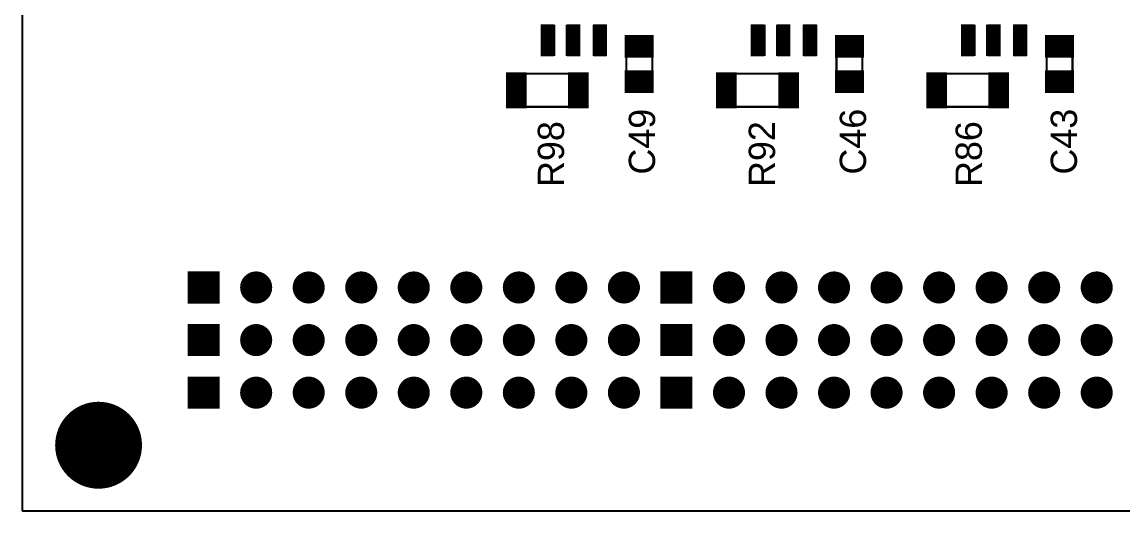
# Model space of a CAD drawing. Extents: x 25 to 880, y 8 to 306.
# Drawn here: x 541.2 to 607.7, y 131.4 to 160.9 of the extents above; entities that cross this region are included whole.
import ezdxf
from ezdxf.enums import TextEntityAlignment as Align

# ---------------------------------------------------------------- set-up
doc = ezdxf.new("R2010")
doc.units = 0
doc.header["$MEASUREMENT"] = 0
for name, color, linetype in [('BOARD', 7, 'Continuous'), ('BOT', 7, 'Continuous'), ('BOT_ASY', 7, 'Continuous')]:
    doc.layers.add(name, color=color, linetype=linetype)

msp = doc.modelspace()

# ---------------------------------------------------------------- linework, layer by layer
at = {"layer": 'BOARD'}
msp.add_lwpolyline([(541.2, 131.4125), (832.3475, 131.4125), (832.3475, 260), (541.2, 260)], close=True, dxfattribs=at)
at = {"layer": 'BOT', "const_width": 0.125}
for points in [[(572.6062, 158.925), (573.2937, 158.925), (573.2937, 160.7375), (572.6062, 160.7375)], [(574.1937, 158.925), (574.8812, 158.925), (574.8812, 160.7375), (574.1937, 160.7375)], [(575.7812, 158.925), (576.4687, 158.925), (576.4687, 160.7375), (575.7812, 160.7375)], [(585.3062, 158.925), (585.9937, 158.925), (585.9937, 160.7375), (585.3062, 160.7375)], [(586.8937, 158.925), (587.5812, 158.925), (587.5812, 160.7375), (586.8937, 160.7375)], [(588.4812, 158.925), (589.1687, 158.925), (589.1687, 160.7375), (588.4812, 160.7375)], [(598.0062, 158.925), (598.6937, 158.925), (598.6937, 160.7375), (598.0062, 160.7375)], [(599.5937, 158.925), (600.2812, 158.925), (600.2812, 160.7375), (599.5937, 160.7375)], [(601.1812, 158.925), (601.8687, 158.925), (601.8687, 160.7375), (601.1812, 160.7375)], [(577.6937, 158.8375), (579.3187, 158.8375), (579.3187, 160.0875), (577.6937, 160.0875)], [(590.3937, 158.8375), (592.0187, 158.8375), (592.0187, 160.0875), (590.3937, 160.0875)], [(603.0937, 158.8375), (604.7187, 158.8375), (604.7187, 160.0875), (603.0937, 160.0875)], [(570.5125, 155.7812), (571.6375, 155.7812), (571.6375, 157.8437), (570.5125, 157.8437)], [(574.2625, 155.7812), (575.3875, 155.7812), (575.3875, 157.8437), (574.2625, 157.8437)], [(577.6937, 156.7125), (579.3187, 156.7125), (579.3187, 157.9625), (577.6937, 157.9625)], [(583.2125, 155.7812), (584.3375, 155.7812), (584.3375, 157.8437), (583.2125, 157.8437)], [(586.9625, 155.7812), (588.0875, 155.7812), (588.0875, 157.8437), (586.9625, 157.8437)], [(590.3937, 156.7125), (592.0187, 156.7125), (592.0187, 157.9625), (590.3937, 157.9625)], [(595.9125, 155.7812), (597.0375, 155.7812), (597.0375, 157.8437), (595.9125, 157.8437)], [(599.6625, 155.7812), (600.7875, 155.7812), (600.7875, 157.8437), (599.6625, 157.8437)], [(603.0937, 156.7125), (604.7187, 156.7125), (604.7187, 157.9625), (603.0937, 157.9625)], [(551.27, 144), (553.0825, 144), (553.0825, 145.8125), (551.27, 145.8125)], [(579.845, 144), (581.6575, 144), (581.6575, 145.8125), (579.845, 145.8125)], [(551.27, 140.825), (553.0825, 140.825), (553.0825, 142.6375), (551.27, 142.6375)], [(579.845, 140.825), (581.6575, 140.825), (581.6575, 142.6375), (579.845, 142.6375)], [(551.27, 137.65), (553.0825, 137.65), (553.0825, 139.4625), (551.27, 139.4625)], [(579.845, 137.65), (581.6575, 137.65), (581.6575, 139.4625), (579.845, 139.4625)]]:
    msp.add_lwpolyline(points, close=True, dxfattribs=at)
for points in [[(572.675, 158.925), (572.675, 160.7375)], [(572.8, 158.925), (572.8, 160.7375)], [(572.925, 158.925), (572.925, 160.7375)], [(573.05, 158.925), (573.05, 160.7375)], [(573.175, 158.925), (573.175, 160.7375)], [(574.3, 158.925), (574.3, 160.7375)], [(574.425, 158.925), (574.425, 160.7375)], [(574.55, 158.925), (574.55, 160.7375)], [(574.675, 158.925), (574.675, 160.7375)], [(574.8, 158.925), (574.8, 160.7375)], [(575.8, 158.925), (575.8, 160.7375)], [(575.925, 158.925), (575.925, 160.7375)], [(576.05, 158.925), (576.05, 160.7375)], [(576.175, 158.925), (576.175, 160.7375)], [(576.3, 158.925), (576.3, 160.7375)], [(576.425, 158.925), (576.425, 160.7375)], [(585.425, 158.925), (585.425, 160.7375)], [(585.55, 158.925), (585.55, 160.7375)], [(585.675, 158.925), (585.675, 160.7375)], [(585.8, 158.925), (585.8, 160.7375)], [(585.925, 158.925), (585.925, 160.7375)], [(586.925, 158.925), (586.925, 160.7375)], [(587.05, 158.925), (587.05, 160.7375)], [(587.175, 158.925), (587.175, 160.7375)], [(587.3, 158.925), (587.3, 160.7375)], [(587.425, 158.925), (587.425, 160.7375)], [(587.55, 158.925), (587.55, 160.7375)], [(588.55, 158.925), (588.55, 160.7375)], [(588.675, 158.925), (588.675, 160.7375)], [(588.8, 158.925), (588.8, 160.7375)], [(588.925, 158.925), (588.925, 160.7375)], [(589.05, 158.925), (589.05, 160.7375)], [(598.05, 158.925), (598.05, 160.7375)], [(598.175, 158.925), (598.175, 160.7375)], [(598.3, 158.925), (598.3, 160.7375)], [(598.425, 158.925), (598.425, 160.7375)], [(598.55, 158.925), (598.55, 160.7375)], [(598.675, 158.925), (598.675, 160.7375)], [(599.675, 158.925), (599.675, 160.7375)], [(599.8, 158.925), (599.8, 160.7375)], [(599.925, 158.925), (599.925, 160.7375)], [(600.05, 158.925), (600.05, 160.7375)], [(600.175, 158.925), (600.175, 160.7375)], [(601.3, 158.925), (601.3, 160.7375)], [(601.425, 158.925), (601.425, 160.7375)], [(601.55, 158.925), (601.55, 160.7375)], [(601.675, 158.925), (601.675, 160.7375)], [(601.8, 158.925), (601.8, 160.7375)], [(577.8, 158.8375), (577.8, 160.0875)], [(577.925, 158.8375), (577.925, 160.0875)], [(578.05, 158.8375), (578.05, 160.0875)], [(578.175, 158.8375), (578.175, 160.0875)], [(578.3, 158.8375), (578.3, 160.0875)], [(578.425, 158.8375), (578.425, 160.0875)], [(578.55, 158.8375), (578.55, 160.0875)], [(578.675, 158.8375), (578.675, 160.0875)], [(578.8, 158.8375), (578.8, 160.0875)], [(578.925, 158.8375), (578.925, 160.0875)], [(579.05, 158.8375), (579.05, 160.0875)], [(579.175, 158.8375), (579.175, 160.0875)], [(579.3, 158.8375), (579.3, 160.0875)], [(590.425, 158.8375), (590.425, 160.0875)], [(590.55, 158.8375), (590.55, 160.0875)], [(590.675, 158.8375), (590.675, 160.0875)], [(590.8, 158.8375), (590.8, 160.0875)], [(590.925, 158.8375), (590.925, 160.0875)], [(591.05, 158.8375), (591.05, 160.0875)], [(591.175, 158.8375), (591.175, 160.0875)], [(591.3, 158.8375), (591.3, 160.0875)], [(591.425, 158.8375), (591.425, 160.0875)], [(591.55, 158.8375), (591.55, 160.0875)], [(591.675, 158.8375), (591.675, 160.0875)], [(591.8, 158.8375), (591.8, 160.0875)], [(591.925, 158.8375), (591.925, 160.0875)], [(603.175, 158.8375), (603.175, 160.0875)], [(603.3, 158.8375), (603.3, 160.0875)], [(603.425, 158.8375), (603.425, 160.0875)], [(603.55, 158.8375), (603.55, 160.0875)], [(603.675, 158.8375), (603.675, 160.0875)], [(603.8, 158.8375), (603.8, 160.0875)], [(603.925, 158.8375), (603.925, 160.0875)], [(604.05, 158.8375), (604.05, 160.0875)], [(604.175, 158.8375), (604.175, 160.0875)], [(604.3, 158.8375), (604.3, 160.0875)], [(604.425, 158.8375), (604.425, 160.0875)], [(604.55, 158.8375), (604.55, 160.0875)], [(604.675, 158.8375), (604.675, 160.0875)], [(570.55, 155.7812), (570.55, 157.8437)], [(570.675, 155.7812), (570.675, 157.8437)], [(570.8, 155.7812), (570.8, 157.8437)], [(570.925, 155.7812), (570.925, 157.8437)], [(571.05, 155.7812), (571.05, 157.8437)], [(571.175, 155.7812), (571.175, 157.8437)], [(571.3, 155.7812), (571.3, 157.8437)], [(571.425, 155.7812), (571.425, 157.8437)], [(571.55, 155.7812), (571.55, 157.8437)], [(574.3, 155.7812), (574.3, 157.8437)], [(574.425, 155.7812), (574.425, 157.8437)], [(574.55, 155.7812), (574.55, 157.8437)], [(574.675, 155.7812), (574.675, 157.8437)], [(574.8, 155.7812), (574.8, 157.8437)], [(574.925, 155.7812), (574.925, 157.8437)], [(575.05, 155.7812), (575.05, 157.8437)], [(575.175, 155.7812), (575.175, 157.8437)], [(575.3, 155.7812), (575.3, 157.8437)], [(577.8, 156.7125), (577.8, 157.9625)], [(577.925, 156.7125), (577.925, 157.9625)], [(578.05, 156.7125), (578.05, 157.9625)], [(578.175, 156.7125), (578.175, 157.9625)], [(578.3, 156.7125), (578.3, 157.9625)], [(578.425, 156.7125), (578.425, 157.9625)], [(578.55, 156.7125), (578.55, 157.9625)], [(578.675, 156.7125), (578.675, 157.9625)], [(578.8, 156.7125), (578.8, 157.9625)], [(578.925, 156.7125), (578.925, 157.9625)], [(579.05, 156.7125), (579.05, 157.9625)], [(579.175, 156.7125), (579.175, 157.9625)], [(579.3, 156.7125), (579.3, 157.9625)], [(583.3, 155.7812), (583.3, 157.8437)], [(583.425, 155.7812), (583.425, 157.8437)], [(583.55, 155.7812), (583.55, 157.8437)], [(583.675, 155.7812), (583.675, 157.8437)], [(583.8, 155.7812), (583.8, 157.8437)], [(583.925, 155.7812), (583.925, 157.8437)], [(584.05, 155.7812), (584.05, 157.8437)], [(584.175, 155.7812), (584.175, 157.8437)], [(584.3, 155.7812), (584.3, 157.8437)], [(587.05, 155.7812), (587.05, 157.8437)], [(587.175, 155.7812), (587.175, 157.8437)], [(587.3, 155.7812), (587.3, 157.8437)], [(587.425, 155.7812), (587.425, 157.8437)], [(587.55, 155.7812), (587.55, 157.8437)], [(587.675, 155.7812), (587.675, 157.8437)], [(587.8, 155.7812), (587.8, 157.8437)], [(587.925, 155.7812), (587.925, 157.8437)], [(588.05, 155.7812), (588.05, 157.8437)], [(590.425, 156.7125), (590.425, 157.9625)], [(590.55, 156.7125), (590.55, 157.9625)], [(590.675, 156.7125), (590.675, 157.9625)], [(590.8, 156.7125), (590.8, 157.9625)], [(590.925, 156.7125), (590.925, 157.9625)], [(591.05, 156.7125), (591.05, 157.9625)], [(591.175, 156.7125), (591.175, 157.9625)], [(591.3, 156.7125), (591.3, 157.9625)], [(591.425, 156.7125), (591.425, 157.9625)], [(591.55, 156.7125), (591.55, 157.9625)], [(591.675, 156.7125), (591.675, 157.9625)], [(591.8, 156.7125), (591.8, 157.9625)], [(591.925, 156.7125), (591.925, 157.9625)], [(595.925, 155.7812), (595.925, 157.8437)], [(596.05, 155.7812), (596.05, 157.8437)], [(596.175, 155.7812), (596.175, 157.8437)], [(596.3, 155.7812), (596.3, 157.8437)], [(596.425, 155.7812), (596.425, 157.8437)], [(596.55, 155.7812), (596.55, 157.8437)], [(596.675, 155.7812), (596.675, 157.8437)], [(596.8, 155.7812), (596.8, 157.8437)], [(596.925, 155.7812), (596.925, 157.8437)], [(599.675, 155.7812), (599.675, 157.8437)], [(599.8, 155.7812), (599.8, 157.8437)], [(599.925, 155.7812), (599.925, 157.8437)], [(600.05, 155.7812), (600.05, 157.8437)], [(600.175, 155.7812), (600.175, 157.8437)], [(600.3, 155.7812), (600.3, 157.8437)], [(600.425, 155.7812), (600.425, 157.8437)], [(600.55, 155.7812), (600.55, 157.8437)], [(600.675, 155.7812), (600.675, 157.8437)], [(603.175, 156.7125), (603.175, 157.9625)], [(603.3, 156.7125), (603.3, 157.9625)], [(603.425, 156.7125), (603.425, 157.9625)], [(603.55, 156.7125), (603.55, 157.9625)], [(603.675, 156.7125), (603.675, 157.9625)], [(603.8, 156.7125), (603.8, 157.9625)], [(603.925, 156.7125), (603.925, 157.9625)], [(604.05, 156.7125), (604.05, 157.9625)], [(604.175, 156.7125), (604.175, 157.9625)], [(604.3, 156.7125), (604.3, 157.9625)], [(604.425, 156.7125), (604.425, 157.9625)], [(604.55, 156.7125), (604.55, 157.9625)], [(604.675, 156.7125), (604.675, 157.9625)], [(551.35, 144), (551.35, 145.8125)], [(551.475, 144), (551.475, 145.8125)], [(551.6, 144), (551.6, 145.8125)], [(551.725, 144), (551.725, 145.8125)], [(551.85, 144), (551.85, 145.8125)], [(551.975, 144), (551.975, 145.8125)], [(552.1, 144), (552.1, 145.8125)], [(552.225, 144), (552.225, 145.8125)], [(552.35, 144), (552.35, 145.8125)], [(552.475, 144), (552.475, 145.8125)], [(552.6, 144), (552.6, 145.8125)], [(552.725, 144), (552.725, 145.8125)], [(552.85, 144), (552.85, 145.8125)], [(552.975, 144), (552.975, 145.8125)], [(554.85, 144.1512), (554.85, 145.6612)], [(554.975, 144.0825), (554.975, 145.73)], [(555.1, 144.0362), (555.1, 145.7762)], [(555.225, 144.01), (555.225, 145.8025)], [(555.35, 144.0012), (555.35, 145.8113)], [(555.475, 144.0087), (555.475, 145.8037)], [(555.6, 144.035), (555.6, 145.7775)], [(555.725, 144.0813), (555.725, 145.7312)], [(555.85, 144.15), (555.85, 145.6625)], [(558.1, 144.1075), (558.1, 145.705)], [(558.225, 144.0525), (558.225, 145.76)], [(558.35, 144.0175), (558.35, 145.795)], [(558.475, 144.0025), (558.475, 145.81)], [(558.6, 144.0037), (558.6, 145.8087)], [(558.725, 144.0225), (558.725, 145.79)], [(558.85, 144.06), (558.85, 145.7525)], [(558.975, 144.12), (558.975, 145.6925)], [(561.225, 144.1362), (561.225, 145.6763)], [(561.35, 144.0712), (561.35, 145.7412)], [(561.475, 144.0287), (561.475, 145.7838)], [(561.6, 144.0062), (561.6, 145.8062)], [(561.725, 144.0012), (561.725, 145.8113)], [(561.85, 144.0125), (561.85, 145.8)], [(561.975, 144.0425), (561.975, 145.77)], [(562.1, 144.0925), (562.1, 145.72)], [(564.475, 144.0937), (564.475, 145.7188)], [(564.6, 144.0437), (564.6, 145.7688)], [(564.725, 144.0137), (564.725, 145.7987)], [(564.85, 144.0012), (564.85, 145.8113)], [(564.975, 144.0062), (564.975, 145.8062)], [(565.1, 144.0287), (565.1, 145.7838)], [(565.225, 144.07), (565.225, 145.7425)], [(565.35, 144.1337), (565.35, 145.6787)], [(567.6, 144.1212), (567.6, 145.6912)], [(567.725, 144.0613), (567.725, 145.7512)], [(567.85, 144.0237), (567.85, 145.7887)], [(567.975, 144.0037), (567.975, 145.8087)], [(568.1, 144.0025), (568.1, 145.81)], [(568.225, 144.0175), (568.225, 145.795)], [(568.35, 144.0512), (568.35, 145.7612)], [(568.475, 144.1062), (568.475, 145.7063)], [(570.725, 144.1512), (570.725, 145.6612)], [(570.85, 144.0825), (570.85, 145.73)], [(570.975, 144.0362), (570.975, 145.7762)], [(571.1, 144.01), (571.1, 145.8025)], [(571.225, 144.0012), (571.225, 145.8113)], [(571.35, 144.0087), (571.35, 145.8037)], [(571.475, 144.035), (571.475, 145.7775)], [(571.6, 144.0813), (571.6, 145.7312)], [(571.725, 144.15), (571.725, 145.6625)], [(573.975, 144.1075), (573.975, 145.705)], [(574.1, 144.0525), (574.1, 145.76)], [(574.225, 144.0175), (574.225, 145.795)], [(574.35, 144.0025), (574.35, 145.81)], [(574.475, 144.0037), (574.475, 145.8087)], [(574.6, 144.0225), (574.6, 145.79)], [(574.725, 144.06), (574.725, 145.7525)], [(574.85, 144.12), (574.85, 145.6925)], [(577.1, 144.1362), (577.1, 145.6763)], [(577.225, 144.0712), (577.225, 145.7412)], [(577.35, 144.0287), (577.35, 145.7838)], [(577.475, 144.0062), (577.475, 145.8062)], [(577.6, 144.0012), (577.6, 145.8113)], [(577.725, 144.0125), (577.725, 145.8)], [(577.85, 144.0425), (577.85, 145.77)], [(577.975, 144.0925), (577.975, 145.72)], [(579.85, 144), (579.85, 145.8125)], [(579.975, 144), (579.975, 145.8125)], [(580.1, 144), (580.1, 145.8125)], [(580.225, 144), (580.225, 145.8125)], [(580.35, 144), (580.35, 145.8125)], [(580.475, 144), (580.475, 145.8125)], [(580.6, 144), (580.6, 145.8125)], [(580.725, 144), (580.725, 145.8125)], [(580.85, 144), (580.85, 145.8125)], [(580.975, 144), (580.975, 145.8125)], [(581.1, 144), (581.1, 145.8125)], [(581.225, 144), (581.225, 145.8125)], [(581.35, 144), (581.35, 145.8125)], [(581.475, 144), (581.475, 145.8125)], [(581.6, 144), (581.6, 145.8125)], [(583.475, 144.1212), (583.475, 145.6912)], [(583.6, 144.0613), (583.6, 145.7512)], [(583.725, 144.0237), (583.725, 145.7887)], [(583.85, 144.0037), (583.85, 145.8087)], [(583.975, 144.0025), (583.975, 145.81)], [(584.1, 144.0175), (584.1, 145.795)], [(584.225, 144.0512), (584.225, 145.7612)], [(584.35, 144.1062), (584.35, 145.7063)], [(586.6, 144.1512), (586.6, 145.6612)], [(586.725, 144.0825), (586.725, 145.73)], [(586.85, 144.0362), (586.85, 145.7762)], [(586.975, 144.01), (586.975, 145.8025)], [(587.1, 144.0012), (587.1, 145.8113)], [(587.225, 144.0087), (587.225, 145.8037)], [(587.35, 144.035), (587.35, 145.7775)], [(587.475, 144.0813), (587.475, 145.7312)], [(587.6, 144.15), (587.6, 145.6625)], [(589.85, 144.1075), (589.85, 145.705)], [(589.975, 144.0525), (589.975, 145.76)], [(590.1, 144.0175), (590.1, 145.795)], [(590.225, 144.0025), (590.225, 145.81)], [(590.35, 144.0037), (590.35, 145.8087)], [(590.475, 144.0225), (590.475, 145.79)], [(590.6, 144.06), (590.6, 145.7525)], [(590.725, 144.12), (590.725, 145.6925)], [(592.975, 144.1362), (592.975, 145.6763)], [(593.1, 144.0712), (593.1, 145.7412)], [(593.225, 144.0287), (593.225, 145.7838)], [(593.35, 144.0062), (593.35, 145.8062)], [(593.475, 144.0012), (593.475, 145.8113)], [(593.6, 144.0125), (593.6, 145.8)], [(593.725, 144.0425), (593.725, 145.77)], [(593.85, 144.0925), (593.85, 145.72)], [(596.225, 144.0937), (596.225, 145.7188)], [(596.35, 144.0437), (596.35, 145.7688)], [(596.475, 144.0137), (596.475, 145.7987)], [(596.6, 144.0012), (596.6, 145.8113)], [(596.725, 144.0062), (596.725, 145.8062)], [(596.85, 144.0287), (596.85, 145.7838)], [(596.975, 144.07), (596.975, 145.7425)], [(597.1, 144.1337), (597.1, 145.6787)], [(599.35, 144.1212), (599.35, 145.6912)], [(599.475, 144.0613), (599.475, 145.7512)], [(599.6, 144.0237), (599.6, 145.7887)], [(599.725, 144.0037), (599.725, 145.8087)], [(599.85, 144.0025), (599.85, 145.81)], [(599.975, 144.0175), (599.975, 145.795)], [(600.1, 144.0512), (600.1, 145.7612)], [(600.225, 144.1062), (600.225, 145.7063)], [(602.475, 144.1512), (602.475, 145.6612)], [(602.6, 144.0825), (602.6, 145.73)], [(602.725, 144.0362), (602.725, 145.7762)], [(602.85, 144.01), (602.85, 145.8025)], [(602.975, 144.0012), (602.975, 145.8113)], [(603.1, 144.0087), (603.1, 145.8037)], [(603.225, 144.035), (603.225, 145.7775)], [(603.35, 144.0813), (603.35, 145.7312)], [(603.475, 144.15), (603.475, 145.6625)], [(605.725, 144.1075), (605.725, 145.705)], [(605.85, 144.0525), (605.85, 145.76)], [(605.975, 144.0175), (605.975, 145.795)], [(606.1, 144.0025), (606.1, 145.81)], [(606.225, 144.0037), (606.225, 145.8087)], [(606.35, 144.0225), (606.35, 145.79)], [(606.475, 144.06), (606.475, 145.7525)], [(606.6, 144.12), (606.6, 145.6925)], [(554.475, 144.6762), (554.475, 145.1362)], [(554.6, 144.4), (554.6, 145.4125)], [(554.725, 144.2512), (554.725, 145.5613)], [(555.975, 144.25), (555.975, 145.5625)], [(556.1, 144.3963), (556.1, 145.4162)], [(556.225, 144.6662), (556.225, 145.1462)], [(557.725, 144.4837), (557.725, 145.3287)], [(557.85, 144.3037), (557.85, 145.5087)], [(557.975, 144.1875), (557.975, 145.625)], [(559.1, 144.205), (559.1, 145.6075)], [(559.225, 144.33), (559.225, 145.4825)], [(559.35, 144.5287), (559.35, 145.2837)], [(560.85, 144.5962), (560.85, 145.2162)], [(560.975, 144.365), (560.975, 145.4475)], [(561.1, 144.2287), (561.1, 145.5837)], [(562.225, 144.1675), (562.225, 145.645)], [(562.35, 144.2737), (562.35, 145.5387)], [(562.475, 144.435), (562.475, 145.3775)], [(562.6, 144.79), (562.6, 145.0225)], [(563.975, 144.8113), (563.975, 145.0012)], [(564.1, 144.4387), (564.1, 145.3737)], [(564.225, 144.2763), (564.225, 145.5362)], [(564.35, 144.1687), (564.35, 145.6438)], [(565.475, 144.2262), (565.475, 145.5862)], [(565.6, 144.3612), (565.6, 145.4512)], [(565.725, 144.5888), (565.725, 145.2237)], [(567.225, 144.535), (567.225, 145.2775)], [(567.35, 144.3325), (567.35, 145.48)], [(567.475, 144.2075), (567.475, 145.605)], [(568.6, 144.1863), (568.6, 145.6262)], [(568.725, 144.3013), (568.725, 145.5112)], [(568.85, 144.4787), (568.85, 145.3338)], [(570.35, 144.6762), (570.35, 145.1362)], [(570.475, 144.4), (570.475, 145.4125)], [(570.6, 144.2512), (570.6, 145.5613)], [(571.85, 144.25), (571.85, 145.5625)], [(571.975, 144.3963), (571.975, 145.4162)], [(572.1, 144.6662), (572.1, 145.1462)], [(573.6, 144.4837), (573.6, 145.3287)], [(573.725, 144.3037), (573.725, 145.5087)], [(573.85, 144.1875), (573.85, 145.625)], [(574.975, 144.205), (574.975, 145.6075)], [(575.1, 144.33), (575.1, 145.4825)], [(575.225, 144.5287), (575.225, 145.2837)], [(576.725, 144.5962), (576.725, 145.2162)], [(576.85, 144.365), (576.85, 145.4475)], [(576.975, 144.2287), (576.975, 145.5837)], [(578.1, 144.1675), (578.1, 145.645)], [(578.225, 144.2737), (578.225, 145.5387)], [(578.35, 144.435), (578.35, 145.3775)], [(578.475, 144.79), (578.475, 145.0225)], [(583.1, 144.535), (583.1, 145.2775)], [(583.225, 144.3325), (583.225, 145.48)], [(583.35, 144.2075), (583.35, 145.605)], [(584.475, 144.1863), (584.475, 145.6262)], [(584.6, 144.3013), (584.6, 145.5112)], [(584.725, 144.4787), (584.725, 145.3338)], [(586.225, 144.6762), (586.225, 145.1362)], [(586.35, 144.4), (586.35, 145.4125)], [(586.475, 144.2512), (586.475, 145.5613)], [(587.725, 144.25), (587.725, 145.5625)], [(587.85, 144.3963), (587.85, 145.4162)], [(587.975, 144.6662), (587.975, 145.1462)], [(589.475, 144.4837), (589.475, 145.3287)], [(589.6, 144.3037), (589.6, 145.5087)], [(589.725, 144.1875), (589.725, 145.625)], [(590.85, 144.205), (590.85, 145.6075)], [(590.975, 144.33), (590.975, 145.4825)], [(591.1, 144.5287), (591.1, 145.2837)], [(592.6, 144.5962), (592.6, 145.2162)], [(592.725, 144.365), (592.725, 145.4475)], [(592.85, 144.2287), (592.85, 145.5837)], [(593.975, 144.1675), (593.975, 145.645)], [(594.1, 144.2737), (594.1, 145.5387)], [(594.225, 144.435), (594.225, 145.3775)], [(594.35, 144.79), (594.35, 145.0225)], [(595.725, 144.8113), (595.725, 145.0012)], [(595.85, 144.4387), (595.85, 145.3737)], [(595.975, 144.2763), (595.975, 145.5362)], [(596.1, 144.1687), (596.1, 145.6438)], [(597.225, 144.2262), (597.225, 145.5862)], [(597.35, 144.3612), (597.35, 145.4512)], [(597.475, 144.5888), (597.475, 145.2237)], [(598.975, 144.535), (598.975, 145.2775)], [(599.1, 144.3325), (599.1, 145.48)], [(599.225, 144.2075), (599.225, 145.605)], [(600.35, 144.1863), (600.35, 145.6262)], [(600.475, 144.3013), (600.475, 145.5112)], [(600.6, 144.4787), (600.6, 145.3338)], [(602.1, 144.6762), (602.1, 145.1362)], [(602.225, 144.4), (602.225, 145.4125)], [(602.35, 144.2512), (602.35, 145.5613)], [(603.6, 144.25), (603.6, 145.5625)], [(603.725, 144.3963), (603.725, 145.4162)], [(603.85, 144.6662), (603.85, 145.1462)], [(605.35, 144.4837), (605.35, 145.3287)], [(605.475, 144.3037), (605.475, 145.5087)], [(605.6, 144.1875), (605.6, 145.625)], [(606.725, 144.205), (606.725, 145.6075)], [(606.85, 144.33), (606.85, 145.4825)], [(606.975, 144.5287), (606.975, 145.2837)], [(551.35, 140.825), (551.35, 142.6375)], [(551.475, 140.825), (551.475, 142.6375)], [(551.6, 140.825), (551.6, 142.6375)], [(551.725, 140.825), (551.725, 142.6375)], [(551.85, 140.825), (551.85, 142.6375)], [(551.975, 140.825), (551.975, 142.6375)], [(552.1, 140.825), (552.1, 142.6375)], [(552.225, 140.825), (552.225, 142.6375)], [(552.35, 140.825), (552.35, 142.6375)], [(552.475, 140.825), (552.475, 142.6375)], [(552.6, 140.825), (552.6, 142.6375)], [(552.725, 140.825), (552.725, 142.6375)], [(552.85, 140.825), (552.85, 142.6375)], [(552.975, 140.825), (552.975, 142.6375)], [(554.725, 141.0762), (554.725, 142.3862)], [(554.85, 140.9762), (554.85, 142.4862)], [(554.975, 140.9075), (554.975, 142.555)], [(555.1, 140.8612), (555.1, 142.6012)], [(555.225, 140.835), (555.225, 142.6275)], [(555.35, 140.8262), (555.35, 142.6362)], [(555.475, 140.8338), (555.475, 142.6287)], [(555.6, 140.86), (555.6, 142.6025)], [(555.725, 140.9062), (555.725, 142.5563)], [(555.85, 140.975), (555.85, 142.4875)], [(555.975, 141.075), (555.975, 142.3875)], [(557.85, 141.1287), (557.85, 142.3337)], [(557.975, 141.0125), (557.975, 142.45)], [(558.1, 140.9325), (558.1, 142.53)], [(558.225, 140.8775), (558.225, 142.585)], [(558.35, 140.8425), (558.35, 142.62)], [(558.475, 140.8275), (558.475, 142.635)], [(558.6, 140.8287), (558.6, 142.6337)], [(558.725, 140.8475), (558.725, 142.615)], [(558.85, 140.885), (558.85, 142.5775)], [(558.975, 140.945), (558.975, 142.5175)], [(559.1, 141.03), (559.1, 142.4325)], [(561.1, 141.0537), (561.1, 142.4087)], [(561.225, 140.9612), (561.225, 142.5012)], [(561.35, 140.8962), (561.35, 142.5662)], [(561.475, 140.8537), (561.475, 142.6087)], [(561.6, 140.8313), (561.6, 142.6312)], [(561.725, 140.8262), (561.725, 142.6362)], [(561.85, 140.8375), (561.85, 142.625)], [(561.975, 140.8675), (561.975, 142.595)], [(562.1, 140.9175), (562.1, 142.545)], [(562.225, 140.9925), (562.225, 142.47)], [(562.35, 141.0987), (562.35, 142.3638)], [(564.225, 141.1012), (564.225, 142.3612)], [(564.35, 140.9938), (564.35, 142.4688)], [(564.475, 140.9187), (564.475, 142.5437)], [(564.6, 140.8688), (564.6, 142.5938)], [(564.725, 140.8388), (564.725, 142.6238)], [(564.85, 140.8262), (564.85, 142.6362)], [(564.975, 140.8313), (564.975, 142.6312)], [(565.1, 140.8537), (565.1, 142.6087)], [(565.225, 140.895), (565.225, 142.5675)], [(565.35, 140.9588), (565.35, 142.5037)], [(565.475, 141.0513), (565.475, 142.4112)], [(567.475, 141.0325), (567.475, 142.43)], [(567.6, 140.9462), (567.6, 142.5162)], [(567.725, 140.8862), (567.725, 142.5762)], [(567.85, 140.8487), (567.85, 142.6138)], [(567.975, 140.8287), (567.975, 142.6337)], [(568.1, 140.8275), (568.1, 142.635)], [(568.225, 140.8425), (568.225, 142.62)], [(568.35, 140.8762), (568.35, 142.5862)], [(568.475, 140.9312), (568.475, 142.5312)], [(568.6, 141.0112), (568.6, 142.4512)], [(568.725, 141.1262), (568.725, 142.3362)], [(570.6, 141.0762), (570.6, 142.3862)], [(570.725, 140.9762), (570.725, 142.4862)], [(570.85, 140.9075), (570.85, 142.555)], [(570.975, 140.8612), (570.975, 142.6012)], [(571.1, 140.835), (571.1, 142.6275)], [(571.225, 140.8262), (571.225, 142.6362)], [(571.35, 140.8338), (571.35, 142.6287)], [(571.475, 140.86), (571.475, 142.6025)], [(571.6, 140.9062), (571.6, 142.5563)], [(571.725, 140.975), (571.725, 142.4875)], [(571.85, 141.075), (571.85, 142.3875)], [(573.725, 141.1287), (573.725, 142.3337)], [(573.85, 141.0125), (573.85, 142.45)], [(573.975, 140.9325), (573.975, 142.53)], [(574.1, 140.8775), (574.1, 142.585)], [(574.225, 140.8425), (574.225, 142.62)], [(574.35, 140.8275), (574.35, 142.635)], [(574.475, 140.8287), (574.475, 142.6337)], [(574.6, 140.8475), (574.6, 142.615)], [(574.725, 140.885), (574.725, 142.5775)], [(574.85, 140.945), (574.85, 142.5175)], [(574.975, 141.03), (574.975, 142.4325)], [(576.975, 141.0537), (576.975, 142.4087)], [(577.1, 140.9612), (577.1, 142.5012)], [(577.225, 140.8962), (577.225, 142.5662)], [(577.35, 140.8537), (577.35, 142.6087)], [(577.475, 140.8313), (577.475, 142.6312)], [(577.6, 140.8262), (577.6, 142.6362)], [(577.725, 140.8375), (577.725, 142.625)], [(577.85, 140.8675), (577.85, 142.595)], [(577.975, 140.9175), (577.975, 142.545)], [(578.1, 140.9925), (578.1, 142.47)], [(578.225, 141.0987), (578.225, 142.3638)], [(579.85, 140.825), (579.85, 142.6375)], [(579.975, 140.825), (579.975, 142.6375)], [(580.1, 140.825), (580.1, 142.6375)], [(580.225, 140.825), (580.225, 142.6375)], [(580.35, 140.825), (580.35, 142.6375)], [(580.475, 140.825), (580.475, 142.6375)], [(580.6, 140.825), (580.6, 142.6375)], [(580.725, 140.825), (580.725, 142.6375)], [(580.85, 140.825), (580.85, 142.6375)], [(580.975, 140.825), (580.975, 142.6375)], [(581.1, 140.825), (581.1, 142.6375)], [(581.225, 140.825), (581.225, 142.6375)], [(581.35, 140.825), (581.35, 142.6375)], [(581.475, 140.825), (581.475, 142.6375)], [(581.6, 140.825), (581.6, 142.6375)], [(583.35, 141.0325), (583.35, 142.43)], [(583.475, 140.9462), (583.475, 142.5162)], [(583.6, 140.8862), (583.6, 142.5762)], [(583.725, 140.8487), (583.725, 142.6138)], [(583.85, 140.8287), (583.85, 142.6337)], [(583.975, 140.8275), (583.975, 142.635)], [(584.1, 140.8425), (584.1, 142.62)], [(584.225, 140.8762), (584.225, 142.5862)], [(584.35, 140.9312), (584.35, 142.5312)], [(584.475, 141.0112), (584.475, 142.4512)], [(584.6, 141.1262), (584.6, 142.3362)], [(586.475, 141.0762), (586.475, 142.3862)], [(586.6, 140.9762), (586.6, 142.4862)], [(586.725, 140.9075), (586.725, 142.555)], [(586.85, 140.8612), (586.85, 142.6012)], [(586.975, 140.835), (586.975, 142.6275)], [(587.1, 140.8262), (587.1, 142.6362)], [(587.225, 140.8338), (587.225, 142.6287)], [(587.35, 140.86), (587.35, 142.6025)], [(587.475, 140.9062), (587.475, 142.5563)], [(587.6, 140.975), (587.6, 142.4875)], [(587.725, 141.075), (587.725, 142.3875)], [(589.6, 141.1287), (589.6, 142.3337)], [(589.725, 141.0125), (589.725, 142.45)], [(589.85, 140.9325), (589.85, 142.53)], [(589.975, 140.8775), (589.975, 142.585)], [(590.1, 140.8425), (590.1, 142.62)], [(590.225, 140.8275), (590.225, 142.635)], [(590.35, 140.8287), (590.35, 142.6337)], [(590.475, 140.8475), (590.475, 142.615)], [(590.6, 140.885), (590.6, 142.5775)], [(590.725, 140.945), (590.725, 142.5175)], [(590.85, 141.03), (590.85, 142.4325)], [(592.85, 141.0537), (592.85, 142.4087)], [(592.975, 140.9612), (592.975, 142.5012)], [(593.1, 140.8962), (593.1, 142.5662)], [(593.225, 140.8537), (593.225, 142.6087)], [(593.35, 140.8313), (593.35, 142.6312)], [(593.475, 140.8262), (593.475, 142.6362)], [(593.6, 140.8375), (593.6, 142.625)], [(593.725, 140.8675), (593.725, 142.595)], [(593.85, 140.9175), (593.85, 142.545)], [(593.975, 140.9925), (593.975, 142.47)], [(594.1, 141.0987), (594.1, 142.3638)], [(595.975, 141.1012), (595.975, 142.3612)], [(596.1, 140.9938), (596.1, 142.4688)], [(596.225, 140.9187), (596.225, 142.5437)], [(596.35, 140.8688), (596.35, 142.5938)], [(596.475, 140.8388), (596.475, 142.6238)], [(596.6, 140.8262), (596.6, 142.6362)], [(596.725, 140.8313), (596.725, 142.6312)], [(596.85, 140.8537), (596.85, 142.6087)], [(596.975, 140.895), (596.975, 142.5675)], [(597.1, 140.9588), (597.1, 142.5037)], [(597.225, 141.0513), (597.225, 142.4112)], [(599.225, 141.0325), (599.225, 142.43)], [(599.35, 140.9462), (599.35, 142.5162)], [(599.475, 140.8862), (599.475, 142.5762)], [(599.6, 140.8487), (599.6, 142.6138)], [(599.725, 140.8287), (599.725, 142.6337)], [(599.85, 140.8275), (599.85, 142.635)], [(599.975, 140.8425), (599.975, 142.62)], [(600.1, 140.8762), (600.1, 142.5862)], [(600.225, 140.9312), (600.225, 142.5312)], [(600.35, 141.0112), (600.35, 142.4512)], [(600.475, 141.1262), (600.475, 142.3362)], [(602.35, 141.0762), (602.35, 142.3862)], [(602.475, 140.9762), (602.475, 142.4862)], [(602.6, 140.9075), (602.6, 142.555)], [(602.725, 140.8612), (602.725, 142.6012)], [(602.85, 140.835), (602.85, 142.6275)], [(602.975, 140.8262), (602.975, 142.6362)], [(603.1, 140.8338), (603.1, 142.6287)], [(603.225, 140.86), (603.225, 142.6025)], [(603.35, 140.9062), (603.35, 142.5563)], [(603.475, 140.975), (603.475, 142.4875)], [(603.6, 141.075), (603.6, 142.3875)], [(605.475, 141.1287), (605.475, 142.3337)], [(605.6, 141.0125), (605.6, 142.45)], [(605.725, 140.9325), (605.725, 142.53)], [(605.85, 140.8775), (605.85, 142.585)], [(605.975, 140.8425), (605.975, 142.62)], [(606.1, 140.8275), (606.1, 142.635)], [(606.225, 140.8287), (606.225, 142.6337)], [(606.35, 140.8475), (606.35, 142.615)], [(606.475, 140.885), (606.475, 142.5775)], [(606.6, 140.945), (606.6, 142.5175)], [(606.725, 141.03), (606.725, 142.4325)], [(554.475, 141.5012), (554.475, 141.9612)], [(554.6, 141.225), (554.6, 142.2375)], [(556.1, 141.2212), (556.1, 142.2412)], [(556.225, 141.4912), (556.225, 141.9712)], [(557.725, 141.3087), (557.725, 142.1537)], [(559.225, 141.155), (559.225, 142.3075)], [(559.35, 141.3537), (559.35, 142.1087)], [(560.85, 141.4212), (560.85, 142.0412)], [(560.975, 141.19), (560.975, 142.2725)], [(562.475, 141.26), (562.475, 142.2025)], [(562.6, 141.615), (562.6, 141.8475)], [(563.975, 141.6362), (563.975, 141.8262)], [(564.1, 141.2637), (564.1, 142.1987)], [(565.6, 141.1863), (565.6, 142.2762)], [(565.725, 141.4137), (565.725, 142.0487)], [(567.225, 141.36), (567.225, 142.1025)], [(567.35, 141.1575), (567.35, 142.305)], [(568.85, 141.3037), (568.85, 142.1587)], [(570.35, 141.5012), (570.35, 141.9612)], [(570.475, 141.225), (570.475, 142.2375)], [(571.975, 141.2212), (571.975, 142.2412)], [(572.1, 141.4912), (572.1, 141.9712)], [(573.6, 141.3087), (573.6, 142.1537)], [(575.1, 141.155), (575.1, 142.3075)], [(575.225, 141.3537), (575.225, 142.1087)], [(576.725, 141.4212), (576.725, 142.0412)], [(576.85, 141.19), (576.85, 142.2725)], [(578.35, 141.26), (578.35, 142.2025)], [(578.475, 141.615), (578.475, 141.8475)], [(583.1, 141.36), (583.1, 142.1025)], [(583.225, 141.1575), (583.225, 142.305)], [(584.725, 141.3037), (584.725, 142.1587)], [(586.225, 141.5012), (586.225, 141.9612)], [(586.35, 141.225), (586.35, 142.2375)], [(587.85, 141.2212), (587.85, 142.2412)], [(587.975, 141.4912), (587.975, 141.9712)], [(589.475, 141.3087), (589.475, 142.1537)], [(590.975, 141.155), (590.975, 142.3075)], [(591.1, 141.3537), (591.1, 142.1087)], [(592.6, 141.4212), (592.6, 142.0412)], [(592.725, 141.19), (592.725, 142.2725)], [(594.225, 141.26), (594.225, 142.2025)], [(594.35, 141.615), (594.35, 141.8475)], [(595.725, 141.6362), (595.725, 141.8262)], [(595.85, 141.2637), (595.85, 142.1987)], [(597.35, 141.1863), (597.35, 142.2762)], [(597.475, 141.4137), (597.475, 142.0487)], [(598.975, 141.36), (598.975, 142.1025)], [(599.1, 141.1575), (599.1, 142.305)], [(600.6, 141.3037), (600.6, 142.1587)], [(602.1, 141.5012), (602.1, 141.9612)], [(602.225, 141.225), (602.225, 142.2375)], [(603.725, 141.2212), (603.725, 142.2412)], [(603.85, 141.4912), (603.85, 141.9712)], [(605.35, 141.3087), (605.35, 142.1537)], [(606.85, 141.155), (606.85, 142.3075)], [(606.975, 141.3537), (606.975, 142.1087)], [(551.35, 137.65), (551.35, 139.4625)], [(551.475, 137.65), (551.475, 139.4625)], [(551.6, 137.65), (551.6, 139.4625)], [(551.725, 137.65), (551.725, 139.4625)], [(551.85, 137.65), (551.85, 139.4625)], [(551.975, 137.65), (551.975, 139.4625)], [(552.1, 137.65), (552.1, 139.4625)], [(552.225, 137.65), (552.225, 139.4625)], [(552.35, 137.65), (552.35, 139.4625)], [(552.475, 137.65), (552.475, 139.4625)], [(552.6, 137.65), (552.6, 139.4625)], [(552.725, 137.65), (552.725, 139.4625)], [(552.85, 137.65), (552.85, 139.4625)], [(552.975, 137.65), (552.975, 139.4625)], [(554.6, 138.05), (554.6, 139.0625)], [(554.725, 137.9012), (554.725, 139.2112)], [(554.85, 137.8012), (554.85, 139.3113)], [(554.975, 137.7325), (554.975, 139.38)], [(555.1, 137.6863), (555.1, 139.4263)], [(555.225, 137.66), (555.225, 139.4525)], [(555.35, 137.6512), (555.35, 139.4612)], [(555.475, 137.6588), (555.475, 139.4537)], [(555.6, 137.685), (555.6, 139.4275)], [(555.725, 137.7312), (555.725, 139.3812)], [(555.85, 137.8), (555.85, 139.3125)], [(555.975, 137.9), (555.975, 139.2125)], [(556.1, 138.0462), (556.1, 139.0662)], [(557.85, 137.9538), (557.85, 139.1587)], [(557.975, 137.8375), (557.975, 139.275)], [(558.1, 137.7575), (558.1, 139.355)], [(558.225, 137.7025), (558.225, 139.41)], [(558.35, 137.6675), (558.35, 139.445)], [(558.475, 137.6525), (558.475, 139.46)], [(558.6, 137.6537), (558.6, 139.4587)], [(558.725, 137.6725), (558.725, 139.44)], [(558.85, 137.71), (558.85, 139.4025)], [(558.975, 137.77), (558.975, 139.3425)], [(559.1, 137.855), (559.1, 139.2575)], [(559.225, 137.98), (559.225, 139.1325)], [(560.975, 138.015), (560.975, 139.0975)], [(561.1, 137.8787), (561.1, 139.2337)], [(561.225, 137.7862), (561.225, 139.3262)], [(561.35, 137.7212), (561.35, 139.3912)], [(561.475, 137.6787), (561.475, 139.4337)], [(561.6, 137.6562), (561.6, 139.4563)], [(561.725, 137.6512), (561.725, 139.4612)], [(561.85, 137.6625), (561.85, 139.45)], [(561.975, 137.6925), (561.975, 139.42)], [(562.1, 137.7425), (562.1, 139.37)], [(562.225, 137.8175), (562.225, 139.295)], [(562.35, 137.9237), (562.35, 139.1887)], [(562.475, 138.085), (562.475, 139.0275)], [(564.1, 138.0887), (564.1, 139.0237)], [(564.225, 137.9263), (564.225, 139.1863)], [(564.35, 137.8187), (564.35, 139.2937)], [(564.475, 137.7438), (564.475, 139.3687)], [(564.6, 137.6937), (564.6, 139.4187)], [(564.725, 137.6637), (564.725, 139.4487)], [(564.85, 137.6512), (564.85, 139.4612)], [(564.975, 137.6562), (564.975, 139.4563)], [(565.1, 137.6787), (565.1, 139.4337)], [(565.225, 137.72), (565.225, 139.3925)], [(565.35, 137.7837), (565.35, 139.3287)], [(565.475, 137.8762), (565.475, 139.2362)], [(565.6, 138.0112), (565.6, 139.1012)], [(567.35, 137.9825), (567.35, 139.13)], [(567.475, 137.8575), (567.475, 139.255)], [(567.6, 137.7712), (567.6, 139.3412)], [(567.725, 137.7112), (567.725, 139.4012)], [(567.85, 137.6737), (567.85, 139.4387)], [(567.975, 137.6537), (567.975, 139.4587)], [(568.1, 137.6525), (568.1, 139.46)], [(568.225, 137.6675), (568.225, 139.445)], [(568.35, 137.7012), (568.35, 139.4112)], [(568.475, 137.7562), (568.475, 139.3562)], [(568.6, 137.8362), (568.6, 139.2763)], [(568.725, 137.9512), (568.725, 139.1612)], [(570.475, 138.05), (570.475, 139.0625)], [(570.6, 137.9012), (570.6, 139.2112)], [(570.725, 137.8012), (570.725, 139.3113)], [(570.85, 137.7325), (570.85, 139.38)], [(570.975, 137.6863), (570.975, 139.4263)], [(571.1, 137.66), (571.1, 139.4525)], [(571.225, 137.6512), (571.225, 139.4612)], [(571.35, 137.6588), (571.35, 139.4537)], [(571.475, 137.685), (571.475, 139.4275)], [(571.6, 137.7312), (571.6, 139.3812)], [(571.725, 137.8), (571.725, 139.3125)], [(571.85, 137.9), (571.85, 139.2125)], [(571.975, 138.0462), (571.975, 139.0662)], [(573.725, 137.9538), (573.725, 139.1587)], [(573.85, 137.8375), (573.85, 139.275)], [(573.975, 137.7575), (573.975, 139.355)], [(574.1, 137.7025), (574.1, 139.41)], [(574.225, 137.6675), (574.225, 139.445)], [(574.35, 137.6525), (574.35, 139.46)], [(574.475, 137.6537), (574.475, 139.4587)], [(574.6, 137.6725), (574.6, 139.44)], [(574.725, 137.71), (574.725, 139.4025)], [(574.85, 137.77), (574.85, 139.3425)], [(574.975, 137.855), (574.975, 139.2575)], [(575.1, 137.98), (575.1, 139.1325)], [(576.85, 138.015), (576.85, 139.0975)], [(576.975, 137.8787), (576.975, 139.2337)], [(577.1, 137.7862), (577.1, 139.3262)], [(577.225, 137.7212), (577.225, 139.3912)], [(577.35, 137.6787), (577.35, 139.4337)], [(577.475, 137.6562), (577.475, 139.4563)], [(577.6, 137.6512), (577.6, 139.4612)], [(577.725, 137.6625), (577.725, 139.45)], [(577.85, 137.6925), (577.85, 139.42)], [(577.975, 137.7425), (577.975, 139.37)], [(578.1, 137.8175), (578.1, 139.295)], [(578.225, 137.9237), (578.225, 139.1887)], [(578.35, 138.085), (578.35, 139.0275)], [(579.85, 137.65), (579.85, 139.4625)], [(579.975, 137.65), (579.975, 139.4625)], [(580.1, 137.65), (580.1, 139.4625)], [(580.225, 137.65), (580.225, 139.4625)], [(580.35, 137.65), (580.35, 139.4625)], [(580.475, 137.65), (580.475, 139.4625)], [(580.6, 137.65), (580.6, 139.4625)], [(580.725, 137.65), (580.725, 139.4625)], [(580.85, 137.65), (580.85, 139.4625)], [(580.975, 137.65), (580.975, 139.4625)], [(581.1, 137.65), (581.1, 139.4625)], [(581.225, 137.65), (581.225, 139.4625)], [(581.35, 137.65), (581.35, 139.4625)], [(581.475, 137.65), (581.475, 139.4625)], [(581.6, 137.65), (581.6, 139.4625)], [(583.225, 137.9825), (583.225, 139.13)], [(583.35, 137.8575), (583.35, 139.255)], [(583.475, 137.7712), (583.475, 139.3412)], [(583.6, 137.7112), (583.6, 139.4012)], [(583.725, 137.6737), (583.725, 139.4387)], [(583.85, 137.6537), (583.85, 139.4587)], [(583.975, 137.6525), (583.975, 139.46)], [(584.1, 137.6675), (584.1, 139.445)], [(584.225, 137.7012), (584.225, 139.4112)], [(584.35, 137.7562), (584.35, 139.3562)], [(584.475, 137.8362), (584.475, 139.2763)], [(584.6, 137.9512), (584.6, 139.1612)], [(586.35, 138.05), (586.35, 139.0625)], [(586.475, 137.9012), (586.475, 139.2112)], [(586.6, 137.8012), (586.6, 139.3113)], [(586.725, 137.7325), (586.725, 139.38)], [(586.85, 137.6863), (586.85, 139.4263)], [(586.975, 137.66), (586.975, 139.4525)], [(587.1, 137.6512), (587.1, 139.4612)], [(587.225, 137.6588), (587.225, 139.4537)], [(587.35, 137.685), (587.35, 139.4275)], [(587.475, 137.7312), (587.475, 139.3812)], [(587.6, 137.8), (587.6, 139.3125)], [(587.725, 137.9), (587.725, 139.2125)], [(587.85, 138.0462), (587.85, 139.0662)], [(589.6, 137.9538), (589.6, 139.1587)], [(589.725, 137.8375), (589.725, 139.275)], [(589.85, 137.7575), (589.85, 139.355)], [(589.975, 137.7025), (589.975, 139.41)], [(590.1, 137.6675), (590.1, 139.445)], [(590.225, 137.6525), (590.225, 139.46)], [(590.35, 137.6537), (590.35, 139.4587)], [(590.475, 137.6725), (590.475, 139.44)], [(590.6, 137.71), (590.6, 139.4025)], [(590.725, 137.77), (590.725, 139.3425)], [(590.85, 137.855), (590.85, 139.2575)], [(590.975, 137.98), (590.975, 139.1325)], [(592.725, 138.015), (592.725, 139.0975)], [(592.85, 137.8787), (592.85, 139.2337)], [(592.975, 137.7862), (592.975, 139.3262)], [(593.1, 137.7212), (593.1, 139.3912)], [(593.225, 137.6787), (593.225, 139.4337)], [(593.35, 137.6562), (593.35, 139.4563)], [(593.475, 137.6512), (593.475, 139.4612)], [(593.6, 137.6625), (593.6, 139.45)], [(593.725, 137.6925), (593.725, 139.42)], [(593.85, 137.7425), (593.85, 139.37)], [(593.975, 137.8175), (593.975, 139.295)], [(594.1, 137.9237), (594.1, 139.1887)], [(594.225, 138.085), (594.225, 139.0275)], [(595.85, 138.0887), (595.85, 139.0237)], [(595.975, 137.9263), (595.975, 139.1863)], [(596.1, 137.8187), (596.1, 139.2937)], [(596.225, 137.7438), (596.225, 139.3687)], [(596.35, 137.6937), (596.35, 139.4187)], [(596.475, 137.6637), (596.475, 139.4487)], [(596.6, 137.6512), (596.6, 139.4612)], [(596.725, 137.6562), (596.725, 139.4563)], [(596.85, 137.6787), (596.85, 139.4337)], [(596.975, 137.72), (596.975, 139.3925)], [(597.1, 137.7837), (597.1, 139.3287)], [(597.225, 137.8762), (597.225, 139.2362)], [(597.35, 138.0112), (597.35, 139.1012)], [(599.1, 137.9825), (599.1, 139.13)], [(599.225, 137.8575), (599.225, 139.255)], [(599.35, 137.7712), (599.35, 139.3412)], [(599.475, 137.7112), (599.475, 139.4012)], [(599.6, 137.6737), (599.6, 139.4387)], [(599.725, 137.6537), (599.725, 139.4587)], [(599.85, 137.6525), (599.85, 139.46)], [(599.975, 137.6675), (599.975, 139.445)], [(600.1, 137.7012), (600.1, 139.4112)], [(600.225, 137.7562), (600.225, 139.3562)], [(600.35, 137.8362), (600.35, 139.2763)], [(600.475, 137.9512), (600.475, 139.1612)], [(602.225, 138.05), (602.225, 139.0625)], [(602.35, 137.9012), (602.35, 139.2112)], [(602.475, 137.8012), (602.475, 139.3113)], [(602.6, 137.7325), (602.6, 139.38)], [(602.725, 137.6863), (602.725, 139.4263)], [(602.85, 137.66), (602.85, 139.4525)], [(602.975, 137.6512), (602.975, 139.4612)], [(603.1, 137.6588), (603.1, 139.4537)], [(603.225, 137.685), (603.225, 139.4275)], [(603.35, 137.7312), (603.35, 139.3812)], [(603.475, 137.8), (603.475, 139.3125)], [(603.6, 137.9), (603.6, 139.2125)], [(603.725, 138.0462), (603.725, 139.0662)], [(605.475, 137.9538), (605.475, 139.1587)], [(605.6, 137.8375), (605.6, 139.275)], [(605.725, 137.7575), (605.725, 139.355)], [(605.85, 137.7025), (605.85, 139.41)], [(605.975, 137.6675), (605.975, 139.445)], [(606.1, 137.6525), (606.1, 139.46)], [(606.225, 137.6537), (606.225, 139.4587)], [(606.35, 137.6725), (606.35, 139.44)], [(606.475, 137.71), (606.475, 139.4025)], [(606.6, 137.77), (606.6, 139.3425)], [(606.725, 137.855), (606.725, 139.2575)], [(606.85, 137.98), (606.85, 139.1325)], [(554.475, 138.3262), (554.475, 138.7862)], [(556.225, 138.3162), (556.225, 138.7962)], [(557.725, 138.1337), (557.725, 138.9787)], [(559.35, 138.1787), (559.35, 138.9337)], [(560.85, 138.2462), (560.85, 138.8662)], [(562.6, 138.44), (562.6, 138.6725)], [(563.975, 138.4612), (563.975, 138.6513)], [(565.725, 138.2388), (565.725, 138.8738)], [(567.225, 138.185), (567.225, 138.9275)], [(568.85, 138.1287), (568.85, 138.9837)], [(570.35, 138.3262), (570.35, 138.7862)], [(572.1, 138.3162), (572.1, 138.7962)], [(573.6, 138.1337), (573.6, 138.9787)], [(575.225, 138.1787), (575.225, 138.9337)], [(576.725, 138.2462), (576.725, 138.8662)], [(578.475, 138.44), (578.475, 138.6725)], [(583.1, 138.185), (583.1, 138.9275)], [(584.725, 138.1287), (584.725, 138.9837)], [(586.225, 138.3262), (586.225, 138.7862)], [(587.975, 138.3162), (587.975, 138.7962)], [(589.475, 138.1337), (589.475, 138.9787)], [(591.1, 138.1787), (591.1, 138.9337)], [(592.6, 138.2462), (592.6, 138.8662)], [(594.35, 138.44), (594.35, 138.6725)], [(595.725, 138.4612), (595.725, 138.6513)], [(597.475, 138.2388), (597.475, 138.8738)], [(598.975, 138.185), (598.975, 138.9275)], [(600.6, 138.1287), (600.6, 138.9837)], [(602.1, 138.3262), (602.1, 138.7862)], [(603.85, 138.3162), (603.85, 138.7962)], [(605.35, 138.1337), (605.35, 138.9787)], [(606.975, 138.1787), (606.975, 138.9337)], [(544.725, 133.0675), (544.725, 137.695)], [(544.85, 133.0125), (544.85, 137.75)], [(544.975, 132.965), (544.975, 137.7975)], [(545.1, 132.925), (545.1, 137.8375)], [(545.225, 132.8912), (545.225, 137.8712)], [(545.35, 132.8638), (545.35, 137.8987)], [(545.475, 132.8437), (545.475, 137.9187)], [(545.6, 132.83), (545.6, 137.9325)], [(545.725, 132.8212), (545.725, 137.9412)], [(545.85, 132.82), (545.85, 137.9425)], [(545.975, 132.8237), (545.975, 137.9387)], [(546.1, 132.8338), (546.1, 137.9287)], [(546.225, 132.85), (546.225, 137.9125)], [(546.35, 132.8737), (546.35, 137.8887)], [(546.475, 132.9025), (546.475, 137.86)], [(546.6, 132.9387), (546.6, 137.8237)], [(546.725, 132.9825), (546.725, 137.78)], [(546.85, 133.0325), (546.85, 137.73)], [(543.85, 133.7512), (543.85, 137.0112)], [(543.975, 133.61), (543.975, 137.1525)], [(544.1, 133.4875), (544.1, 137.275)], [(544.225, 133.3812), (544.225, 137.3812)], [(544.35, 133.2875), (544.35, 137.475)], [(544.475, 133.205), (544.475, 137.5575)], [(544.6, 133.1312), (544.6, 137.6312)], [(546.975, 133.0912), (546.975, 137.6712)], [(547.1, 133.1587), (547.1, 137.6037)], [(547.225, 133.235), (547.225, 137.5275)], [(547.35, 133.3212), (547.35, 137.4412)], [(547.475, 133.42), (547.475, 137.3425)], [(547.6, 133.5325), (547.6, 137.23)], [(547.725, 133.6612), (547.725, 137.1012)], [(543.475, 134.3625), (543.475, 136.4)], [(543.6, 134.1125), (543.6, 136.65)], [(543.725, 133.915), (543.725, 136.8475)], [(547.85, 133.81), (547.85, 136.9525)], [(547.975, 133.9862), (547.975, 136.7763)], [(548.1, 134.2), (548.1, 136.5625)], [(543.35, 134.7225), (543.35, 136.04)], [(548.225, 134.48), (548.225, 136.2825)], [(548.35, 134.9375), (548.35, 135.825)]]:
    msp.add_lwpolyline(points, dxfattribs=at)
for points in [[(554.445, 144.9062, -1), (556.2575, 144.9062, -1)], [(557.62, 144.9062, -1), (559.4325, 144.9062, -1)], [(560.795, 144.9062, -1), (562.6075, 144.9062, -1)], [(563.97, 144.9062, -1), (565.7825, 144.9062, -1)], [(567.145, 144.9062, -1), (568.9575, 144.9062, -1)], [(570.32, 144.9062, -1), (572.1325, 144.9062, -1)], [(573.495, 144.9062, -1), (575.3075, 144.9062, -1)], [(576.67, 144.9062, -1), (578.4825, 144.9062, -1)], [(583.02, 144.9062, -1), (584.8325, 144.9062, -1)], [(586.195, 144.9062, -1), (588.0075, 144.9062, -1)], [(589.37, 144.9062, -1), (591.1825, 144.9062, -1)], [(592.545, 144.9062, -1), (594.3575, 144.9062, -1)], [(595.72, 144.9062, -1), (597.5325, 144.9062, -1)], [(598.895, 144.9062, -1), (600.7075, 144.9062, -1)], [(602.07, 144.9062, -1), (603.8825, 144.9062, -1)], [(605.245, 144.9062, -1), (607.0575, 144.9062, -1)], [(554.445, 141.7312, -1), (556.2575, 141.7312, -1)], [(557.62, 141.7312, -1), (559.4325, 141.7312, -1)], [(560.795, 141.7312, -1), (562.6075, 141.7312, -1)], [(563.97, 141.7312, -1), (565.7825, 141.7312, -1)], [(567.145, 141.7312, -1), (568.9575, 141.7312, -1)], [(570.32, 141.7312, -1), (572.1325, 141.7312, -1)], [(573.495, 141.7312, -1), (575.3075, 141.7312, -1)], [(576.67, 141.7312, -1), (578.4825, 141.7312, -1)], [(583.02, 141.7312, -1), (584.8325, 141.7312, -1)], [(586.195, 141.7312, -1), (588.0075, 141.7312, -1)], [(589.37, 141.7312, -1), (591.1825, 141.7312, -1)], [(592.545, 141.7312, -1), (594.3575, 141.7312, -1)], [(595.72, 141.7312, -1), (597.5325, 141.7312, -1)], [(598.895, 141.7312, -1), (600.7075, 141.7312, -1)], [(602.07, 141.7312, -1), (603.8825, 141.7312, -1)], [(605.245, 141.7312, -1), (607.0575, 141.7312, -1)], [(554.445, 138.5563, -1), (556.2575, 138.5563, -1)], [(557.62, 138.5563, -1), (559.4325, 138.5563, -1)], [(560.795, 138.5563, -1), (562.6075, 138.5563, -1)], [(563.97, 138.5563, -1), (565.7825, 138.5563, -1)], [(567.145, 138.5563, -1), (568.9575, 138.5563, -1)], [(570.32, 138.5563, -1), (572.1325, 138.5563, -1)], [(573.495, 138.5563, -1), (575.3075, 138.5563, -1)], [(576.67, 138.5563, -1), (578.4825, 138.5563, -1)], [(583.02, 138.5563, -1), (584.8325, 138.5563, -1)], [(586.195, 138.5563, -1), (588.0075, 138.5563, -1)], [(589.37, 138.5563, -1), (591.1825, 138.5563, -1)], [(592.545, 138.5563, -1), (594.3575, 138.5563, -1)], [(595.72, 138.5563, -1), (597.5325, 138.5563, -1)], [(598.895, 138.5563, -1), (600.7075, 138.5563, -1)], [(602.07, 138.5563, -1), (603.8825, 138.5563, -1)], [(605.245, 138.5563, -1), (607.0575, 138.5563, -1)], [(543.2637, 135.3812, -1), (548.3887, 135.3812, -1)]]:
    msp.add_lwpolyline(points, format="xyb", close=True, dxfattribs=at)
at = {"layer": 'BOT_ASY', "const_width": 0.125}
for points in [[(573.375, 160.7063), (573.375, 158.9563), (572.625, 158.9563), (572.625, 160.7063)], [(574.875, 160.7063), (574.875, 158.9563), (574.125, 158.9563), (574.125, 160.7063)], [(576.5, 160.7063), (576.5, 158.9563), (575.75, 158.9563), (575.75, 160.7063)], [(586.075, 160.7063), (586.075, 158.9563), (585.325, 158.9563), (585.325, 160.7063)], [(587.575, 160.7063), (587.575, 158.9563), (586.825, 158.9563), (586.825, 160.7063)], [(589.2, 160.7063), (589.2, 158.9563), (588.45, 158.9563), (588.45, 160.7063)], [(598.775, 160.7063), (598.775, 158.9563), (598.025, 158.9563), (598.025, 160.7063)], [(600.275, 160.7063), (600.275, 158.9563), (599.525, 158.9563), (599.525, 160.7063)], [(601.9, 160.7063), (601.9, 158.9563), (601.15, 158.9563), (601.15, 160.7063)], [(577.725, 159.65), (579.2875, 159.65), (579.2875, 157.15), (577.725, 157.15)], [(590.425, 159.65), (591.9875, 159.65), (591.9875, 157.15), (590.425, 157.15)], [(603.125, 159.65), (604.6875, 159.65), (604.6875, 157.15), (603.125, 157.15)], [(571.0125, 155.8125), (571.0125, 157.8125), (574.8875, 157.8125), (574.8875, 155.8125)], [(583.7125, 155.8125), (583.7125, 157.8125), (587.5875, 157.8125), (587.5875, 155.8125)], [(596.4125, 155.8125), (596.4125, 157.8125), (600.2875, 157.8125), (600.2875, 155.8125)]]:
    msp.add_lwpolyline(points, close=True, dxfattribs=at)

# ---------------------------------------------------------------- texts
at = {"layer": 'BOT_ASY', "width": 1.019685}
for s, p in [('C49', (579.4589, 153.7112)), ('C46', (592.2089, 153.7112)), ('C43', (604.9589, 153.7112)), ('R98', (573.9589, 152.9625)), ('R92', (586.7089, 152.9625)), ('R86', (599.2089, 152.9625))]:
    msp.add_text(s, height=1.5875, rotation=90, dxfattribs=at).set_placement(p, align=Align.CENTER)

doc.saveas('drawing.dxf')
